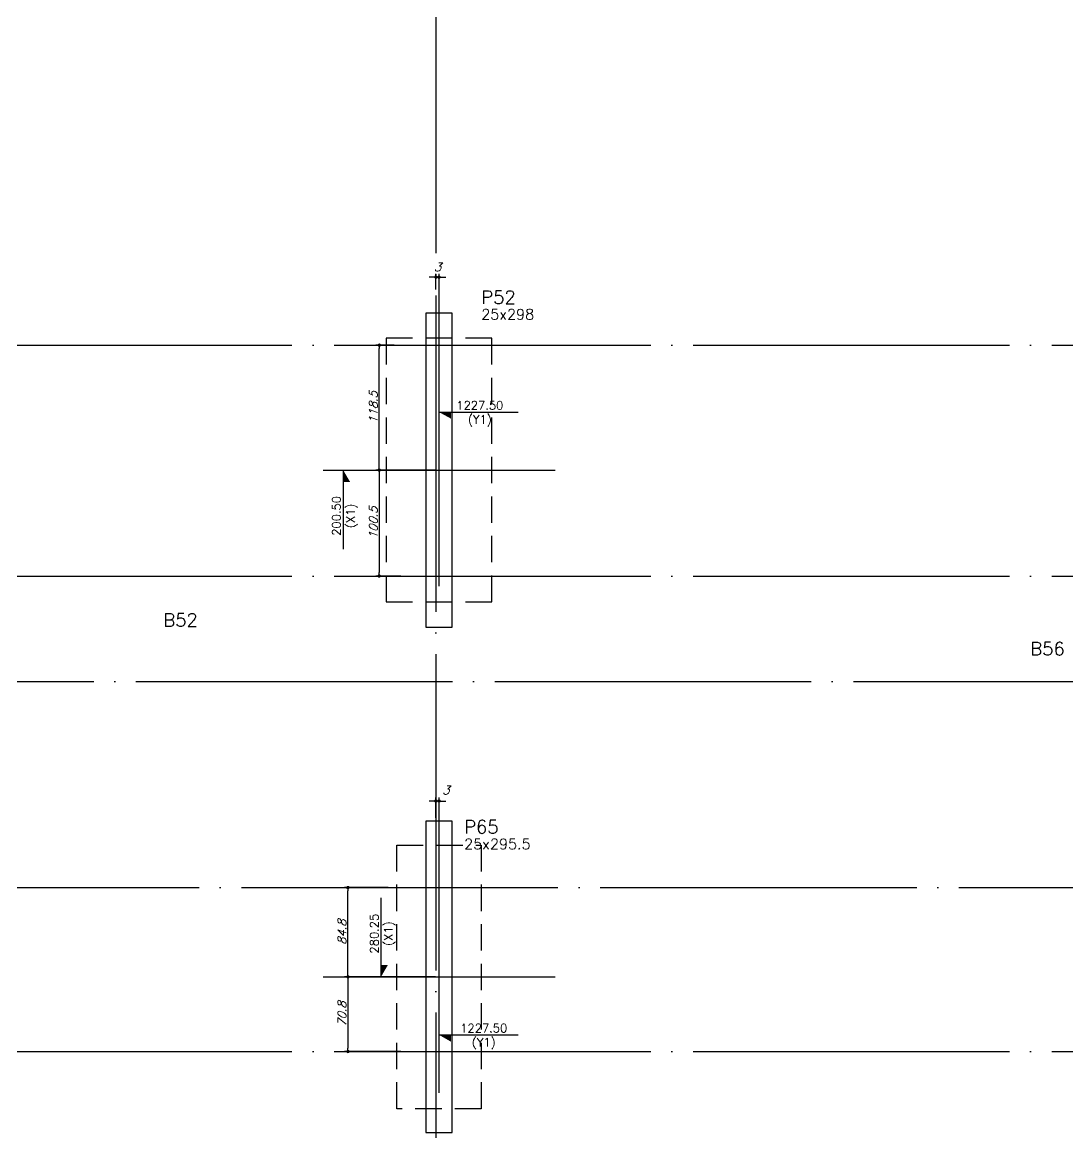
# Model space of a CAD drawing. Header units: millimetres. Extents: x -4281 to 5364, y -2128 to 2372.
# Drawn here: x -2332 to -1341, y 127 to 1180 of the extents above; entities that cross this region are included whole.
import ezdxf
from ezdxf.enums import TextEntityAlignment as Align

# ---------------------------------------------------------------- set-up
doc = ezdxf.new("R2010")
doc.units = ezdxf.units.MM
doc.header["$LTSCALE"] = 50
doc.linetypes.add('DASHED', pattern=[0.75, 0.5, -0.25])
doc.linetypes.add('EIXO', pattern=[6.8, 6, -0.4, 0, -0.4])
for name, color, linetype in [('F-ATRIBUTO', 6, 'Continuous'), ('F-BLOCOS-NOME', 3, 'Continuous'), ('F-COTAS', 106, 'Continuous'), ('F-COTAS-ACUMU-1', 94, 'Continuous'), ('F-EIXO', 12, 'EIXO'), ('F-EIXOS-DET', 1, 'Continuous'), ('F-EST-COTA', 1, 'Continuous'), ('F-ESTACAS-BARRETE', 2, 'Continuous'), ('F-PILARES-DIM', 172, 'Continuous'), ('F-PILARES-N', 170, 'Continuous'), ('F-PILARES-NOME', 170, 'Continuous'), ('F-TEXTO', 6, 'Continuous')]:
    doc.layers.add(name, color=color, linetype=linetype)
doc.styles.add('COTA', font='SIMPLEX.SHX')
doc.styles.add('CP-TEXT-INCL', font='romans.shx', dxfattribs={"oblique": 20})
doc.styles.add('MCP', font='romans.shx')
doc.styles.add('ROMANS', font='romans.shx')
doc.dimstyles.new('CP-COTAS-50', dxfattribs={"dimscale": 0.64, "dimtxt": 12.5, "dimasz": 5, "dimexe": 5, "dimexo": 5, "dimgap": 2.5, "dimtad": 1, "dimdec": 1, "dimdsep": 46, "dimtxsty": 'CP-TEXT-INCL', "dimblk1": 'DOT', "dimblk2": 'DOT', "dimsah": 1, "dimcen": 9, "dimclrd": 256, "dimclre": 256, "dimclrt": 256, "dimadec": 0, "dimazin": 0, "dimtfac": 1, "dimtdec": 1, "dimtmove": 2, "dimatfit": 3, "dimldrblk": 'DOT', "dimfxl": 0, "dimtolj": 1, "dimarcsym": 0})

# ---------------------------------------------------------------- blocks, each defined once
blk = doc.blocks.new('*U5')
at = {"layer": 'F-EIXO'}
blk.add_line((0, 0), (7197, 0), dxfattribs=at)
at = {"layer": 'F-TEXTO', "style": 'ROMANS'}
blk.add_attdef('EIXO', text='', height=17.5, dxfattribs=at).set_placement((-28.2072, 0), align=Align.MIDDLE_CENTER)
blk = doc.blocks.new('*U230')
at = {"layer": 'F-EIXO'}
blk.add_line((0, 0), (8185, 0), dxfattribs=at)
at = {"layer": 'F-TEXTO', "style": 'ROMANS'}
blk.add_attdef('EIXO', text='', height=17.5, dxfattribs=at).set_placement((-28.2072, 0), align=Align.MIDDLE_CENTER)
blk = doc.blocks.new('*U505')
at = {"layer": 'F-EIXO'}
blk.add_line((0, 0), (0, -2950), dxfattribs=at)
at = {"layer": 'F-TEXTO', "style": 'ROMANS'}
blk.add_attdef('EIXO', text='', height=17.5, rotation=360, dxfattribs=at).set_placement((0, 28.2072), align=Align.MIDDLE_CENTER)
blk = doc.blocks.new('*U448')
at = {"layer": 'F-EIXO'}
blk.add_line((0, 0), (8091.7, 0), dxfattribs=at)
at = {"layer": 'F-TEXTO', "style": 'ROMANS'}
blk.add_attdef('EIXO', text='', height=17.5, dxfattribs=at).set_placement((-28.2, 0), align=Align.MIDDLE_CENTER)
blk = doc.blocks.new('*U31')
at = {"color": 0}
for p, q in [((-24.55, 5.11), (-23.05, 5.11)), ((-26.368, 4.01), (-26.368, 2.51))]:
    blk.add_line(p, q, dxfattribs=at)
for points in [[(-24.55, 5.11), (-24.323, 5.11), (-24.323, 4.986), (-24.323, 5.11)], [(-26.368, 4.01), (-26.368, 3.783), (-26.235, 3.783), (-26.368, 3.783)]]:
    blk.add_solid(points, dxfattribs=at)
at = {"layer": 'F-EIXOS-DET'}
for p, q in [((-24.55, 1.81), (-24.55, 6.21)), ((-26.75, 4.01), (-22.35, 4.01))]:
    blk.add_line(p, q, dxfattribs=at)
at = {"layer": 'F-ATRIBUTO', "style": 'CP-TEXT-INCL', "oblique": 20, "flags": 1}
for tag, p in [('ENCONTRO_EIXO', (-24.55, 4.01)), ('VALORCE', (-23.935, 3.912))]:
    blk.add_attdef(tag, p, '', height=0.05, dxfattribs=at)
at = {"layer": 'F-EST-COTA', "color": 2, "style": 'COTA', "flags": 1}
for tag, p in [('COTA_X', (0.149, 10.506)), ('COTA_Y', (0.147, 10.256))]:
    blk.add_attdef(tag, p, '', height=0.2, dxfattribs=at)
at = {"layer": 'F-EST-COTA', "color": 2, "style": 'COTA'}
blk.add_attdef('COTAY_CE-2', text='', height=0.16, dxfattribs=at).set_placement((-23.776, 5.11), align=Align.BOTTOM_CENTER)
blk.add_attdef('NOME_EIXO_Y', text='', height=0.16, dxfattribs=at).set_placement((-23.776, 5.05), align=Align.TOP_CENTER)
blk.add_attdef('COTAX_CE-2', text='', height=0.16, rotation=90, dxfattribs=at).set_placement((-26.368, 3.141), align=Align.BOTTOM_CENTER)
blk.add_attdef('NOME_EIXO_X', text='', height=0.16, rotation=90, dxfattribs=at).set_placement((-26.308, 3.141), align=Align.TOP_CENTER)
blk = doc.blocks.new('*U32')
at = {"color": 0}
for p, q in [((-25.65, -5.605), (-25.65, -4.105)), ((-24.55, -6.705), (-23.05, -6.705))]:
    blk.add_line(p, q, dxfattribs=at)
for points in [[(-25.65, -5.605), (-25.65, -5.378), (-25.52, -5.378), (-25.65, -5.378)], [(-24.55, -6.705), (-24.323, -6.705), (-24.323, -6.835), (-24.323, -6.705)]]:
    blk.add_solid(points, dxfattribs=at)
at = {"layer": 'F-EIXOS-DET'}
for p, q in [((-24.55, -7.805), (-24.55, -3.405)), ((-26.75, -5.605), (-22.35, -5.605))]:
    blk.add_line(p, q, dxfattribs=at)
at = {"layer": 'F-ATRIBUTO', "style": 'CP-TEXT-INCL', "oblique": 20, "flags": 1}
blk.add_attdef('ENCONTRO_EIXO', (-24.55, -5.605), '', height=0.05, dxfattribs=at)
blk.add_attdef('VALORMI', text='', height=0.05, dxfattribs=at).set_placement((-24.021, -5.742), align=Align.MIDDLE_CENTER)
at = {"layer": 'F-EST-COTA', "color": 2, "style": 'COTA', "flags": 1}
for tag, p in [('COTA_X', (-9.763, 0.589)), ('COTA_Y', (-9.785, 0.245))]:
    blk.add_attdef(tag, p, '', height=0.2, dxfattribs=at)
at = {"layer": 'F-EST-COTA', "color": 2, "style": 'COTA'}
blk.add_attdef('COTAX_CE-2', text='', height=0.16, rotation=90, dxfattribs=at).set_placement((-25.65, -4.784), align=Align.BOTTOM_CENTER)
blk.add_attdef('NOME_EIXO_X', text='', height=0.16, rotation=90, dxfattribs=at).set_placement((-25.59, -4.784), align=Align.TOP_CENTER)
blk.add_attdef('COTAY_CE-2', text='', height=0.16, dxfattribs=at).set_placement((-23.702, -6.705), align=Align.BOTTOM_CENTER)
blk.add_attdef('NOME_EIXO_Y', text='', height=0.16, dxfattribs=at).set_placement((-23.702, -6.765), align=Align.TOP_CENTER)
blk = doc.blocks.new('_DOT')
at = {"color": 0, "linetype": 'ByBlock'}
blk.add_line((-0.5, 0), (-1, 0), dxfattribs=at)
at = {"color": 0, "linetype": 'ByBlock', "const_width": 0.5}
blk.add_lwpolyline([(-0.25, 0, 1), (0.25, 0, 1)], format="xyb", close=True, dxfattribs=at)
blk = doc.blocks.new('*D119')
at = {"layer": 'DEFPOINTS', "color": 0, "transparency": 16777216}
for p in [(-1940, 441.6), (-1940, 422.5), (-1937, 274.8)]:
    blk.add_point(p, dxfattribs=at)
at = {"layer": 'F-COTAS', "lineweight": -2, "transparency": 16777216}
for p, q in [((-1940, 425.7), (-1940, 444.8)), ((-1937, 277.9), (-1937, 444.8)), ((-1943.2, 441.6), (-1946.4, 441.6)), ((-1937, 441.6), (-1940, 441.6)), ((-1933.8, 441.6), (-1930.6, 441.6))]:
    blk.add_line(p, q, dxfattribs=at)
at = {"layer": 'F-COTAS', "lineweight": -2, "transparency": 16777216, "xscale": 3.2, "yscale": 3.2, "zscale": 3.2}
blk.add_blockref('_DOT', (-1940, 441.6), dxfattribs=at)
at = {"layer": 'F-COTAS', "lineweight": -2, "transparency": 16777216, "xscale": 3.2, "yscale": 3.2, "zscale": 3.2, "rotation": 180}
blk.add_blockref('_DOT', (-1937, 441.6), dxfattribs=at)
at = {"layer": 'F-COTAS', "transparency": 16777216, "insert": (-1930.6, 451.9), "char_height": 8, "attachment_point": 5, "style": 'CP-TEXT-INCL'}
blk.add_mtext('\\A1;3', dxfattribs=at)
blk = doc.blocks.new('*D120')
at = {"layer": 'DEFPOINTS', "color": 0, "transparency": 16777216}
for p in [(-1937, 274.8), (-2023.4, 204), (-1970.1, 204)]:
    blk.add_point(p, dxfattribs=at)
at = {"layer": 'F-COTAS', "lineweight": -2, "transparency": 16777216}
for p, q in [((-1940.2, 274.8), (-2026.6, 274.8)), ((-2023.4, 271.6), (-2023.4, 207.2)), ((-1973.3, 204), (-2026.6, 204))]:
    blk.add_line(p, q, dxfattribs=at)
at = {"layer": 'F-COTAS', "lineweight": -2, "transparency": 16777216, "xscale": 3.2, "yscale": 3.2, "zscale": 3.2}
for p, rotation in [((-2023.4, 274.8), 90), ((-2023.4, 204), 270)]:
    blk.add_blockref('_DOT', p, dxfattribs=dict(at, rotation=rotation))
at = {"layer": 'F-COTAS', "transparency": 16777216, "insert": (-2029, 239.4), "char_height": 8, "attachment_point": 5, "rotation": 90, "style": 'CP-TEXT-INCL'}
blk.add_mtext('\\A1;70.8', dxfattribs=at)
blk = doc.blocks.new('*D121')
at = {"layer": 'DEFPOINTS', "color": 0, "transparency": 16777216}
for p in [(-2023.4, 359.5), (-1981.9, 359.5), (-1937, 274.8)]:
    blk.add_point(p, dxfattribs=at)
at = {"layer": 'F-COTAS', "lineweight": -2, "transparency": 16777216}
for p, q in [((-1985.1, 359.5), (-2026.6, 359.5)), ((-2023.4, 278), (-2023.4, 356.3)), ((-1940.2, 274.8), (-2026.6, 274.8))]:
    blk.add_line(p, q, dxfattribs=at)
at = {"layer": 'F-COTAS', "lineweight": -2, "transparency": 16777216, "xscale": 3.2, "yscale": 3.2, "zscale": 3.2}
for p, rotation in [((-2023.4, 359.5), 90), ((-2023.4, 274.8), 270)]:
    blk.add_blockref('_DOT', p, dxfattribs=dict(at, rotation=rotation))
at = {"layer": 'F-COTAS', "transparency": 16777216, "insert": (-2029, 317.1), "char_height": 8, "attachment_point": 5, "rotation": 90, "style": 'CP-TEXT-INCL'}
blk.add_mtext('\\A1;84.8', dxfattribs=at)
blk = doc.blocks.new('*D207')
at = {"layer": 'DEFPOINTS', "color": 0, "transparency": 16777216}
for p in [(-1940, 938.5), (-1940, 923.6), (-1937, 755.5)]:
    blk.add_point(p, dxfattribs=at)
at = {"layer": 'F-COTAS', "lineweight": -2, "transparency": 16777216}
for p, q in [((-1943.2, 938.5), (-1946.4, 938.5)), ((-1940, 926.8), (-1940, 941.7)), ((-1937, 938.5), (-1940, 938.5)), ((-1937, 758.7), (-1937, 941.7)), ((-1933.8, 938.5), (-1930.6, 938.5))]:
    blk.add_line(p, q, dxfattribs=at)
at = {"layer": 'F-COTAS', "lineweight": -2, "transparency": 16777216, "xscale": 3.2, "yscale": 3.2, "zscale": 3.2}
blk.add_blockref('_DOT', (-1940, 938.5), dxfattribs=at)
at = {"layer": 'F-COTAS', "lineweight": -2, "transparency": 16777216, "xscale": 3.2, "yscale": 3.2, "zscale": 3.2, "rotation": 180}
blk.add_blockref('_DOT', (-1937, 938.5), dxfattribs=at)
at = {"layer": 'F-COTAS', "transparency": 16777216, "insert": (-1938.5, 948.1), "char_height": 8, "attachment_point": 5, "style": 'CP-TEXT-INCL'}
blk.add_mtext('\\A1;3', dxfattribs=at)
blk = doc.blocks.new('*D208')
at = {"layer": 'DEFPOINTS', "color": 0, "transparency": 16777216}
for p in [(-1993.7, 874), (-1976.4, 874), (-1937, 755.5)]:
    blk.add_point(p, dxfattribs=at)
at = {"layer": 'F-COTAS', "lineweight": -2, "transparency": 16777216}
for p, q in [((-1979.6, 874), (-1996.9, 874)), ((-1993.7, 758.7), (-1993.7, 870.8)), ((-1940.2, 755.5), (-1996.9, 755.5))]:
    blk.add_line(p, q, dxfattribs=at)
at = {"layer": 'F-COTAS', "lineweight": -2, "transparency": 16777216, "xscale": 3.2, "yscale": 3.2, "zscale": 3.2}
for p, rotation in [((-1993.7, 874), 90), ((-1993.7, 755.5), 270)]:
    blk.add_blockref('_DOT', p, dxfattribs=dict(at, rotation=rotation))
at = {"layer": 'F-COTAS', "transparency": 16777216, "insert": (-1999.3, 814.8), "char_height": 8, "attachment_point": 5, "rotation": 90, "style": 'CP-TEXT-INCL'}
blk.add_mtext('\\A1;118.5', dxfattribs=at)
blk = doc.blocks.new('*D209')
at = {"layer": 'DEFPOINTS', "color": 0, "transparency": 16777216}
for p in [(-1937, 755.5), (-1993.7, 655), (-1970.1, 655)]:
    blk.add_point(p, dxfattribs=at)
at = {"layer": 'F-COTAS', "lineweight": -2, "transparency": 16777216}
for p, q in [((-1940.2, 755.5), (-1996.9, 755.5)), ((-1993.7, 752.3), (-1993.7, 658.2)), ((-1973.3, 655), (-1996.9, 655))]:
    blk.add_line(p, q, dxfattribs=at)
at = {"layer": 'F-COTAS', "lineweight": -2, "transparency": 16777216, "xscale": 3.2, "yscale": 3.2, "zscale": 3.2}
for p, rotation in [((-1993.7, 755.5), 90), ((-1993.7, 655), 270)]:
    blk.add_blockref('_DOT', p, dxfattribs=dict(at, rotation=rotation))
at = {"layer": 'F-COTAS', "transparency": 16777216, "insert": (-1999.3, 705.3), "char_height": 8, "attachment_point": 5, "rotation": 90, "style": 'CP-TEXT-INCL'}
blk.add_mtext('\\A1;100.5', dxfattribs=at)

msp = doc.modelspace()

# ---------------------------------------------------------------- linework, layer by layer
at = {"layer": 'F-ESTACAS-BARRETE', "linetype": 'DASHED'}
for points in [[(-1987, 630.5), (-1887, 630.5), (-1887, 880.5), (-1987, 880.5)], [(-1977, 399.75), (-1897, 399.75), (-1897, 149.75), (-1977, 149.75)]]:
    msp.add_lwpolyline(points, close=True, dxfattribs=at)
at = {"layer": 'F-PILARES-N'}
for points in [[(-1949.5, 606.5), (-1924.5, 606.5), (-1924.5, 904.5), (-1949.5, 904.5), (-1949.5, 606.5)], [(-1949.5, 127), (-1924.5, 127), (-1924.5, 422.5), (-1949.5, 422.5), (-1949.5, 127)]]:
    msp.add_lwpolyline(points, dxfattribs=at)

# ---------------------------------------------------------------- block references
at = {"layer": 'F-COTAS-ACUMU-1', "xscale": 50, "yscale": 50, "zscale": 50}
for name, values in [('*U31', {'NOME_EIXO_X': '(X1)', 'COTAY_CE-2': '1227.50', 'COTAX_CE-2': '200.50', 'NOME_EIXO_Y': '(Y1)'}), ('*U32', {'NOME_EIXO_X': '(X1)', 'NOME_EIXO_Y': '(Y1)', 'COTAY_CE-2': '1227.50', 'COTAX_CE-2': '280.25'})]:
    msp.add_blockref(name, (-709.5, 555), dxfattribs=at).add_auto_attribs(values)
at = {"layer": 'F-EIXO', "linetype": 'Continuous'}
for name, p in [('*U505', (-1940, 1941.36)), ('*U5', (-3736.84, 874)), ('*U5', (-3736.84, 655)), ('*U230', (-3924.8, 555)), ('*U448', (-3824.8, 359.5)), ('*U5', (-3736.84, 204))]:
    msp.add_blockref(name, p, dxfattribs=at)

# ---------------------------------------------------------------- texts
at = {"layer": 'F-BLOCOS-NOME', "linetype": 'Continuous', "style": 'MCP'}
for s, p in [('B52', (-2198.36, 607.06)), ('B56', (-1376.5, 579.88))]:
    msp.add_text(s, height=12.5, dxfattribs=at).set_placement(p)
at = {"layer": 'F-PILARES-DIM', "linetype": 'Continuous', "style": 'MCP'}
for s, p in [('25x298', (-1896.98, 898.18)), ('25x295.5', (-1913.18, 395.8))]:
    msp.add_text(s, height=10, dxfattribs=at).set_placement(p)
at = {"layer": 'F-PILARES-NOME', "linetype": 'Continuous', "style": 'MCP'}
for s, p in [('P52', (-1896.98, 913.18)), ('P65', (-1913.18, 410.8))]:
    msp.add_text(s, height=12.5, dxfattribs=at).set_placement(p)

# ---------------------------------------------------------------- dimensions: what is measured, and where the dimension line sits
at = {"layer": 'F-COTAS'}
dim = msp.add_linear_dim(base=(-1940, 938.5), p1=(-1937, 755.5), p2=(-1940, 923.57), dimstyle='CP-COTAS-50', dxfattribs=at)
dim.commit()
dim.dimension.update_dxf_attribs({"geometry": '*D207', "text_midpoint": (-1938.5, 948.1)})
for base, p1, p2, picture, middle in [((-1993.72, 874), (-1937, 755.5), (-1976.41, 874), '*D208', (-1999.32, 814.75)), ((-1993.72, 655), (-1937, 755.5), (-1970.12, 655), '*D209', (-1999.32, 705.25)), ((-2023.44596253, 359.5), (-1937, 274.75), (-1981.91049845, 359.5), '*D121', (-2029.04596253, 317.125)), ((-2023.44596253, 204), (-1937, 274.75), (-1970.11651217, 204), '*D120', (-2029.04596253, 239.375))]:
    dim = msp.add_linear_dim(base=base, p1=p1, p2=p2, angle=90, dimstyle='CP-COTAS-50', dxfattribs=at)
    dim.commit()
    dim.dimension.update_dxf_attribs({"geometry": picture, "text_midpoint": middle})
dim = msp.add_linear_dim(base=(-1940, 441.63), p1=(-1937, 274.75), p2=(-1940, 422.5), dimstyle='CP-COTAS-50', dxfattribs=at)
dim.commit()
dim.dimension.update_dxf_attribs({"geometry": '*D119', "text_midpoint": (-1930.63, 451.88), "dimtype": 160})

doc.saveas('drawing.dxf')
